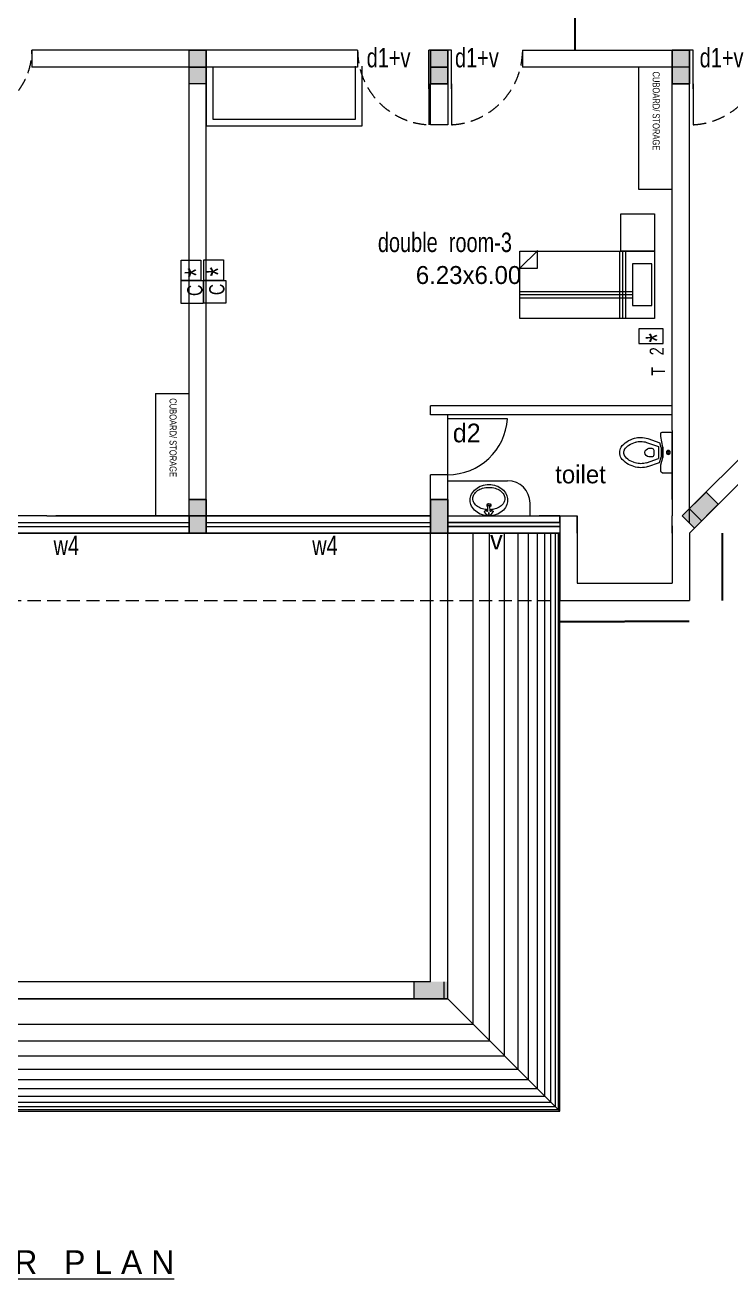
# Model space of a CAD drawing. Header units: metres. Extents: x 191982 to 427160, y -8904 to 80370.
# Drawn here: x 400186 to 409624, y -6639 to 10131 of the extents above; entities that cross this region are included whole.
import ezdxf

# ---------------------------------------------------------------- set-up
doc = ezdxf.new("R2010")
doc.units = ezdxf.units.M
doc.header["$LTSCALE"] = 700
doc.header["$MEASUREMENT"] = 0
doc.header["$PDMODE"] = 32
doc.linetypes.add('DASHED2', pattern=[0.375, 0.25, -0.125])
doc.layers.get('0').update_dxf_attribs({"lineweight": 9})
doc.layers.get('Defpoints').update_dxf_attribs({"lineweight": 9})
for name, color, linetype, lineweight in [('COLUMN', 7, 'Continuous', 9), ('elevations', 22, 'Continuous', 9), ('FIRST FLOOR', 7, 'Continuous', 9), ('FURNITURE', 7, 'Continuous', 9), ('MAIN GATE', 7, 'Continuous', 9), ('NEW PLANS', 7, 'Continuous', 9), ('PLAN', 7, 'Continuous', 9)]:
    doc.layers.add(name, color=color, linetype=linetype, lineweight=lineweight)
doc.styles.add('RVR', font='MOD20.TTF')
doc.styles.get("Standard").update_dxf_attribs({"font": 'swisscl.ttf'})
doc.dimstyles.get("Standard").update_dxf_attribs({"dimtxt": 0.23, "dimasz": 0.23, "dimexe": 0.05, "dimexo": 0.05, "dimgap": 0.06, "dimtad": 0, "dimzin": 0, "dimdsep": 46, "dimtxsty": 'Standard', "dimcen": 0, "dimse1": 1, "dimse2": 1, "dimadec": 0, "dimazin": 0, "dimtfac": 1, "dimtofl": 0, "dimtmove": 2, "dimatfit": 0, "dimfxl": 0.18, "dimtolj": 1, "dimtzin": 0, "dimarcsym": 0})

# ---------------------------------------------------------------- blocks, each defined once
blk = doc.blocks.new('*D43')
at = {"layer": 'Defpoints', "color": 0, "transparency": 16777216}
for p in [(404310.8664605692, 12796.69229437864), (407539.7692450957, 12796.69229437864), (404310.8664605692, 9796.692294378638)]:
    blk.add_point(p, dxfattribs=at)
at = {"layer": 'NEW PLANS', "color": 0, "lineweight": -2, "transparency": 16777216}
for p, q in [((407539.7692450957, 12796.46229437864), (407539.7692450957, 11297.20558730131)), ((407539.7692450957, 9796.922294378635), (407539.7692450957, 11296.17900145596))]:
    blk.add_line(p, q, dxfattribs=at)
at = {"layer": 'NEW PLANS', "color": 0, "transparency": 16777216}
for points in [[(407539.7309117623, 12796.46229437864), (407539.807578429, 12796.46229437864), (407539.7692450957, 12796.69229437864)], [(407539.7309117623, 9796.922294378635), (407539.807578429, 9796.922294378635), (407539.7692450957, 9796.692294378636)]]:
    blk.add_solid(points, dxfattribs=at)
at = {"layer": 'NEW PLANS', "color": 0, "transparency": 16777216, "insert": (407539.7692450957, 11296.6922943787), "char_height": 0.23, "attachment_point": 5, "rotation": 90}
blk.add_mtext('\\A1;3000.00', dxfattribs=at)
blk = doc.blocks.new('*D47')
at = {"layer": 'Defpoints', "color": 0, "transparency": 16777216}
for p in [(407337.7718056515, 2263.511440348446), (409067.7718056515, 2263.511440348446), (407337.7718056515, 2153.970745029024)]:
    blk.add_point(p, dxfattribs=at)
at = {"layer": 'elevations', "color": 0, "lineweight": -2, "transparency": 16777216}
for p, q in [((407338.0018056515, 2153.970745029024), (408202.2613010644, 2153.970745029024)), ((409067.5418056516, 2153.970745029024), (408203.2823102387, 2153.970745029024))]:
    blk.add_line(p, q, dxfattribs=at)
at = {"layer": 'elevations', "color": 0, "transparency": 16777216}
for points in [[(407338.0018056515, 2154.009078362358), (407338.0018056515, 2153.932411695691), (407337.7718056515, 2153.970745029024)], [(409067.5418056516, 2154.009078362358), (409067.5418056516, 2153.932411695691), (409067.7718056515, 2153.970745029024)]]:
    blk.add_solid(points, dxfattribs=at)
at = {"layer": 'elevations', "color": 0, "transparency": 16777216, "insert": (408202.7718056515, 2153.970745029024), "char_height": 0.23, "attachment_point": 5}
blk.add_mtext('\\A1;1730.00', dxfattribs=at)
blk = doc.blocks.new('*D82')
at = {"layer": 'Defpoints', "color": 0, "transparency": 16777216}
for p in [(409067.7718056515, 3336.692294378636), (409509.1102503614, 3336.692294378636), (409067.7718056515, 2436.692294378634)]:
    blk.add_point(p, dxfattribs=at)
at = {"layer": 'elevations', "color": 0, "lineweight": -2, "transparency": 16777216}
blk.add_line((409509.1102503614, 2436.922294378634), (409509.1102503614, 3336.462294378636), dxfattribs=at)
at = {"layer": 'elevations', "color": 0, "transparency": 16777216}
for points in [[(409509.071917028, 3336.462294378636), (409509.1485836947, 3336.462294378636), (409509.1102503614, 3336.692294378636)], [(409509.071917028, 2436.922294378634), (409509.1485836947, 2436.922294378634), (409509.1102503614, 2436.692294378634)]]:
    blk.add_solid(points, dxfattribs=at)
at = {"layer": 'elevations', "color": 0, "transparency": 16777216, "insert": (409521.0326228814, 2886.692294378165), "char_height": 0.23, "attachment_point": 5, "rotation": 90}
blk.add_mtext('\\A1;900.00', dxfattribs=at)
blk = doc.blocks.new('EWC')
at = {"layer": 'COLUMN'}
blk.add_line((-0.2727381218469418, 0), (0.2727381218469418, 0), dxfattribs=at)
at = {"layer": 'PLAN'}
for p, q in [((-0.2727381218469418, -0.131620946752161), (-0.2727381218469418, 0)), ((0.2727381218469418, -0.131620946752161), (0.2727381218469418, 0)), ((-0.2511781218472606, -0.153180946752169), (-0.1642871999997624, -0.153180946752169)), ((-0.1894849525806421, -0.3248740995015229), (-0.1340926348971152, -0.1669766666102124)), ((-0.1642871999997624, -0.153180946752169), (-0.0684529999998631, -0.1257997467521523)), ((-0.1340926348971152, -0.1669766666102124), (-0.0654334153937271, -0.1473597467521603)), ((-0.0684529999998631, -0.1257997467521523), (0.0684529999998631, -0.1257997467521523)), ((0.0684529999998631, -0.1257997467521523), (-0.0684529999998631, -0.1257997467521523)), ((0.0654334153937271, -0.1473597467521603), (-0.0654334153937271, -0.1473597467521603)), ((0.0654334153937271, -0.1473597467521603), (0.1292955264998454, -0.1656060642111328)), ((0.0684529999998631, -0.1257997467521523), (0.2142871999999443, -0.153180946752169)), ((0.1851686679829072, -0.3248740995015229), (0.1292955264998454, -0.1656060642111328)), ((0.2142871999999443, -0.153180946752169), (0.2511781218472606, -0.153180946752169)), ((-0.1386238780787607, -0.342716775883277), (-0.0830709292272332, -0.1843614591186817)), ((0.0787546446290435, -0.1843614591186817), (-0.0830709292272332, -0.1843614591186817)), ((-0.0603358650027985, -0.2715917499750571), (-0.0603358650027985, -0.3110693800543061)), ((0.0296859269046763, -0.2452580964750588), (-0.034002211502866, -0.2452580964750588)), ((0.0560195804046089, -0.3110693800542759), (0.0560195804046089, -0.2715917499750571)), ((0.1343075934805711, -0.342716775883277), (0.0787546446290435, -0.1843614591186817))]:
    blk.add_line(p, q, dxfattribs=at)
for radius in [0.0260467064247839, 0.0117588298460348]:
    blk.add_circle((0, -0.0508192312728895), radius, dxfattribs=at)
for centre, radius, start, end in [((-0.2511781218472606, -0.131620946752161), 0.0215599999999996, 180.0000000000038, 270), ((-0.0140960769867888, -0.0485866320085826), 0.0035988872953576, 90.20714099756005, 251.7928590030125), ((-0.0127162547587432, -0.05729848669463599), 0.0035988872953576, 126.2071409974401, 287.7928590035324), ((0, -0.0508192312728895), 0.0152667064247841, 184.4559216241536, 193.5440783765665), ((0, -0.0508192312728895), 0.0152667064247841, 220.4559216243845, 229.5440783767015), ((-0.0064792554212545, -0.063535486031336), 0.0035988872953576, 162.207140997094, 323.7928590041424), ((0, -0.0508192312728895), 0.0152667064247841, 256.4559216245152, 265.5440783766958), ((0.0022325992645165, -0.064915308259911), 0.0035988872953576, 198.2071409964127, 359.7928590048845), ((0, -0.0508192312728895), 0.0152667064247841, 292.4559216245784, 301.5440783766059), ((0.0100916769147261, -0.0609109081874912), 0.0035988872953576, 234.2071409957921, 35.79285900534535), ((0, -0.0508192312728895), 0.0152667064247841, 328.4559216245165, 337.5440783763959), ((0.0140960769872436, -0.0530518305371661), 0.0035988872953576, 270.2071409952411, 71.7928590055907), ((0.2511781218472606, -0.131620946752161), 0.0215599999999996, 270, 359.999999999996), ((0.0831545292703595, -0.4178760756366824), 0.2880653652026055, 161.1646160015471, 180), ((-0.034002211502866, -0.2715917499750891), 0.0263336534999996, 90, 179.9999999999998), ((0.0054927728792791, -0.2983642294924174), 0.0670434964496463, 190.9239613165788, 265.0214117545937), ((-0.0108736612969551, -0.2978059159774986), 0.0681954929938719, 279.078427891846, 348.7849625932176), ((0.0296859269046763, -0.2715917499750891), 0.0263336534999995, 359.9999999999999, 90), ((-0.0874708138685492, -0.4178760756366824), 0.2880653652026148, 359.9999999999991, 18.83538399845262), ((0.0831545292708143, -0.4178760756366824), 0.2880653652026545, 179.9999999999982, 198.8353839984505), ((0.0831545292703595, -0.4178760756366824), 0.2341653652026064, 161.1646160015471, 180), ((0.0831545292708143, -0.4178760756366824), 0.2341653652026555, 179.9999999999982, 198.8353839984505), ((0.159765846519349, -0.4175407429028688), 0.3076079167864266, 194.9626212821098, 211.7838155107311), ((-0.0002384408603575, -0.364622860424566), 0.000539, 260.7056085415355, 283.4198136360992), ((-0.1808866366200163, -0.4026378740657998), 0.3297610055797322, 327.6461667274565, 344.7552605158512), ((-0.0874708138685492, -0.4178760756366824), 0.2341653652026157, 359.9999999999991, 18.83538399845262), ((-0.019260265331468, -0.4323841487993329), 0.1664329857236165, 341.1646160015461, 3.775436578936268), ((-0.019260265331468, -0.4323841487993329), 0.2203329857236156, 341.1646160015461, 3.775436578936268), ((0.159765846519349, -0.4175407429028688), 0.3615079167864257, 194.9626212821098, 211.7838155107311), ((0.1068883312896105, -0.4322049176512374), 0.3092190183036565, 214.6359426919044, 233.9389217306314), ((0.1068883312896105, -0.4322049176512374), 0.2553190183036574, 214.6359426919044, 233.9389217306314), ((-0.0021581422993222, -0.5370883620175313), 0.1085045919666619, 243.298810699231, 270), ((-0.0021581422993222, -0.5370883620175935), 0.1085045919666139, 270, 296.7011893007691), ((-0.1112046158873454, -0.4322049176512676), 0.255319018303592, 306.0610782693676, 325.3640573080957), ((-0.1112046158873454, -0.4322049176512676), 0.309219018303591, 306.0610782693676, 325.3640573080957), ((-0.1808866366200163, -0.4026378740657998), 0.3836610055797314, 327.6461667274565, 344.7552605158512), ((-0.0021581422993222, -0.5370883620175313), 0.162404591966661, 243.298810699231, 270), ((-0.0021581422993222, -0.5370883620175935), 0.162404591966613, 270, 296.7011893007691)]:
    blk.add_arc(centre, radius, start, end, dxfattribs=at)
blk = doc.blocks.new('BASIN')
at = {"layer": 'PLAN'}
for p, q in [((-0.0663813992809992, 0.015917578428116), (-0.1278958540287363, 0.0122901920931327)), ((-0.0732032318445022, 0.0396576616308266), (-0.0620085914908941, 0.0562311352363167)), ((-0.0629198157446354, 0.0266779357145879), (-0.07185852353222799, 0.0327156331414358)), ((-0.0163135348296919, 0.0313999058148511), (-0.0550665630004232, 0.0575758435488751)), ((-0.0103072852483024, -0.0193198666747776), (-0.0103072852483024, 0.0192911460542291)), ((-0.0663813992809992, -0.0159475047872775), (-0.1278958540287363, -0.0123201184523509)), ((-0.0732152269829953, -0.0396686236539949), (-0.0620246388719465, -0.0562360979836285)), ((-0.0629198157446354, -0.0267078620737493), (-0.0718618924810812, -0.0327207816173427)), ((-0.0163441214493787, -0.0314504920680179), (-0.0550852416227485, -0.0575825823657965))]:
    blk.add_line(p, q, dxfattribs=at)
blk.add_lwpolyline([(-0.2101936326411646, -0.25, 0.1149412244687059), (-0.1316499338277595, -0.2317024442837692, 0.1038525880920112), (-0.0615642896383975, -0.1767766952966667, 0.0912494296578931), (-0.0164985706987864, -0.0975392257938097, 0.0839775933638501), (0, 0, 0.0839775933638383), (-0.0164985706987864, 0.0975392257938097, 0.0912494296578955), (-0.0615642896383975, 0.1767766952966099, 0.1038525880920111), (-0.1316499338277595, 0.2317024442837692, 0.1149412244687059), (-0.2101936326411646, 0.25, 0.1149412244687291), (-0.2887373314546266, 0.2317024442837692, 0.1038525880919931), (-0.3588229756439887, 0.1767766952966099, 0.0912494296579102), (-0.4038886945835999, 0.0975392257938097, 0.0839775933638679), (-0.4203872652823863, 0, 0.0839775933638679), (-0.4038886945835999, -0.0975392257938097, 0.0912494296579102), (-0.3588229756439887, -0.1767766952966667, 0.103852588092018), (-0.2887373314546266, -0.2317024442837692, 0.1149412244687392)], format="xyb", close=True, dxfattribs=at)
for points in [[(-0.0819962723938943, 0.0149968000910121, 0.0583209938451531), (-0.0936955449938637, 0.0849627397504378, 0.0823101652039923), (-0.1255614771369551, 0.1515341103380479, 0.1068421714138112), (-0.177245916532172, 0.1994162690304506, 0.1343882753528208), (-0.231627494314921, 0.2143015940022224, 0.1343882753528657), (-0.28600907209767, 0.1994162690304506, 0.106842171413814), (-0.3376935114928869, 0.1515341103380479, 0.0823101652040123), (-0.3695594436359784, 0.084962739750381, 0.0706650253413813), (-0.3816274943148983, 0)], [(-0.3816274943148983, 0, 0.0706650253414019), (-0.3695594436359784, -0.0849627397504378, 0.0823101652040341), (-0.3376935114928869, -0.1515341103380479, 0.1068421714137939), (-0.28600907209767, -0.1994162690304506, 0.1343882753528124), (-0.231627494314921, -0.2143015940022224, 0.1343882753528742), (-0.177245916532172, -0.1994162690304506, 0.1068421714138314), (-0.1255614771369551, -0.1515341103380479, 0.0823101652040122), (-0.0936955449938637, -0.0849627397504378, 0.0582964314966242), (-0.0819977422887632, -0.015026639773339)]]:
    blk.add_lwpolyline(points, format="xyb", dxfattribs=at)
for radius in [0.0056882637540785, 0.0036882637540785]:
    blk.add_circle((-0.03485446854881501, 0), radius, dxfattribs=at)
for centre, radius, start, end in [((-0.1419640231738413, -0.0004383114202255), 0.0257059003902201, 30.89640810497903, 331.208249019374), ((-0.1419640231738413, -0.0004383114202255), 0.0187805818112408, 42.66127128305972, 320.6474583021084), ((-0.1279479717465506, -1.49631795807e-05), 0.0123052656429399, 89.75732875002224, 270.2426712499776), ((-0.0690598634431581, 0.036859001542382), 0.005, 145.962732993664, 235.9627329845772), ((-0.0662718604630186, 0.021819310619378), 0.005902748648736999, 268.9223215415863, 55.39757288886521), ((-0.0578652230894932, 0.0534324751479289), 0.005, 55.96273298462342, 145.9627329936741), ((-0.0247053923301905, 0.0196933279415816), 0.014403723053848, 358.3999747865838, 54.51472372778263), ((-0.0690718585815944, -0.0368699635656071), 0.005, 123.9180650673293, 214.0372670063358), ((-0.0662718604630186, -0.0218492369785963), 0.005902748648736999, 304.6024271111348, 91.07767845841371), ((-0.0578812704706024, -0.0534374378952407), 0.005, 214.0372670063342, 304.0008891961498), ((-0.0247053923301905, -0.0197220485621301), 0.014403723053848, 305.4852762722173, 1.60002521341621)]:
    blk.add_arc(centre, radius, start, end, dxfattribs=at)
blk = doc.blocks.new('A$C68D14229')
for p, q in [((0.527993527093713, 0.1549132833933982), (0.527993527093713, 72.1549132833934)), ((0.527993527093713, 72.1549132833934), (36.52799352709371, 72.1549132833934)), ((36.52799352709371, 72.1549132833934), (36.52799352709371, 0.1549132833933982)), ((22.29179111307349, 60.40277185320156), (22.29179111307349, 0.1549132833933982)), ((23.95781514749433, 60.40277185320156), (23.95781514749433, 0.1549132833933982)), ((25.62383918191518, 60.40277185320156), (25.62383918191518, 0.1549132833933982)), ((0.527993527093713, 56.71411413815698), (36.00000643953354, 56.68851610235289)), ((0.527993527093713, 55.02249206793385), (36.00000643953354, 55.02249206793385)), ((0.527993527093713, 53.35646803351301), (36.00000643953354, 53.35646803351301)), ((0.1138511095541617, 9.731344634810739), (9.62920251659125, 0.1549132833933982)), ((9.62920251659125, 9.576430016561062), (0.1138511095541617, 9.576430016561062)), ((9.62920251659125, -1.3348471839e-06), (9.62920251659125, 9.576430016561062)), ((36.52799352709371, 0.1549132833933982), (0.527993527093713, 0.1549132833933982))]:
    blk.add_line(p, q)
blk.add_lwpolyline([(29.63212384629333, 70.70278740933281), (7.377027060405452, 70.70278740933281), (7.377027060405452, 60.40277185320156), (29.63212384629333, 60.40277185320156)], close=True)

msp = doc.modelspace()

# ---------------------------------------------------------------- hatches: boundary and pattern name
at = {"layer": 'elevations'}
for points in [[(409290.700737901, 3884.890345913454), (408972.5026863292, 3566.692294379563), (409135.1372459605, 3404.057734706534), (409453.3352974728, 3722.255786240896)], [(409290.7007378414, 3884.890345912754), (409453.3352974728, 3722.255786240195), (409135.1372459605, 3404.057734705835), (408972.5026863292, 3566.692294378865)], [(409290.7007378414, 3884.890345912525), (409453.3352974728, 3722.255786239964), (409135.1372459605, 3404.057734705835), (408972.5026863292, 3566.692294378636)], [(409290.7007378414, 3884.890345912525), (409453.3352974728, 3722.255786239964), (409135.1372459605, 3404.057734705835), (408972.5026863292, 3566.692294378636)]]:
    msp.add_hatch(color=256, dxfattribs=at).paths.add_polyline_path(points)
at = {"layer": 'NEW PLANS'}
for points in [[(402377.7718056515, 9576.692294378638), (402377.7718056515, 9796.692294378638), (402607.7718057111, 9796.692294378638), (402607.7718057111, 9576.692294378638)], [(405607.7718057111, 9576.692294378638), (405607.7718057111, 9796.692294378638), (405837.7718056515, 9796.692294378638), (405837.7718056515, 9576.692294378638)], [(405837.7718056515, 9576.692294378638), (405837.7718056515, 9796.692294378638), (405607.7718057111, 9796.692294378638), (405607.7718057111, 9576.692294378638)], [(405837.7718056515, 9576.692294378638), (405837.7718056515, 9796.692294378638), (405607.7718057111, 9796.692294378638), (405607.7718057111, 9576.692294378638)], [(405837.7718056515, 9566.692294378638), (405607.7718057111, 9566.692294378638), (405607.7718057111, 9796.692294378638), (405837.7718056515, 9796.692294378638)], [(405607.7718057111, 9566.692294378638), (405837.7718056515, 9566.692294378638), (405837.7718056515, 9796.692294378638), (405607.7718057111, 9796.692294378638)], [(408837.7718056515, 9576.692294378638), (408837.7718056515, 9796.692294378638), (409067.7718056515, 9796.692294378638), (409067.7718056515, 9576.692294378638)], [(409067.7718056515, 9576.692294378638), (409067.7718056515, 9796.692294378638), (408837.7718056515, 9796.692294378638), (408837.7718056515, 9576.692294378638)], [(409067.7718056515, 9566.692294378638), (408837.7718056515, 9566.692294378638), (408837.7718056515, 9796.692294378638), (409067.7718056515, 9796.692294378638)], [(408837.7718056515, 9566.692294378638), (409067.7718056515, 9566.692294378638), (409067.7718056515, 9796.692294378638), (408837.7718056515, 9796.692294378638)], [(409067.7718056515, 9576.692294378638), (409067.7718056515, 9796.692294378638), (408837.7718056515, 9796.692294378638), (408837.7718056515, 9576.692294378638)], [(409067.7718056515, 9566.692294378638), (408837.7718056515, 9566.692294378638), (408837.7718056515, 9796.692294378638), (409067.7718056515, 9796.692294378638)], [(408837.7718056515, 9566.692294378638), (409067.7718056515, 9566.692294378638), (409067.7718056515, 9796.692294378638), (408837.7718056515, 9796.692294378638)], [(402377.7718056515, 9576.692294378638), (402607.7718057111, 9576.692294378638), (402607.7718057111, 9346.692294378638), (402377.7718056515, 9346.692294378638)], [(405607.7718057111, 9576.692294378638), (405837.7718056515, 9576.692294378638), (405837.7718056515, 9346.692294378638), (405607.7718057111, 9346.692294378638)], [(405837.7718056515, 9576.692294378638), (405607.7718057111, 9576.692294378638), (405607.7718057111, 9346.692294378638), (405837.7718056515, 9346.692294378638)], [(405837.7718056515, 9576.692294378638), (405607.7718057111, 9576.692294378638), (405607.7718057111, 9346.692294378638), (405837.7718056515, 9346.692294378638)], [(405837.7718056515, 9566.692294378638), (405837.7718056515, 9346.692294378638), (405607.7718057111, 9346.692294378638), (405607.7718057111, 9566.692294378638)], [(405607.7718057111, 9566.692294378638), (405607.7718057111, 9346.692294378638), (405837.7718056515, 9346.692294378638), (405837.7718056515, 9566.692294378638)], [(408837.7718056515, 9576.692294378638), (409067.7718056515, 9576.692294378638), (409067.7718056515, 9346.692294378638), (408837.7718056515, 9346.692294378638)], [(409067.7718056515, 9576.692294378638), (408837.7718056515, 9576.692294378638), (408837.7718056515, 9346.692294378638), (409067.7718056515, 9346.692294378638)], [(409067.7718056515, 9576.692294378638), (408837.7718056515, 9576.692294378638), (408837.7718056515, 9346.692294378638), (409067.7718056515, 9346.692294378638)], [(409067.7718056515, 9566.692294378638), (409067.7718056515, 9346.692294378638), (408837.7718056515, 9346.692294378638), (408837.7718056515, 9566.692294378638)], [(408837.7718056515, 9566.692294378638), (408837.7718056515, 9346.692294378638), (409067.7718056515, 9346.692294378638), (409067.7718056515, 9566.692294378638)], [(409067.7718056515, 9566.692294378638), (409067.7718056515, 9346.692294378638), (408837.7718056515, 9346.692294378638), (408837.7718056515, 9566.692294378638)], [(408837.7718056515, 9566.692294378638), (408837.7718056515, 9346.692294378638), (409067.7718056515, 9346.692294378638), (409067.7718056515, 9566.692294378638)], [(402377.7718056515, 3566.692294378636), (402377.7718056515, 3786.692294378636), (402607.7718057111, 3786.692294378636), (402607.7718057111, 3566.692294378636)], [(405607.7718057111, 3566.692294378636), (405607.7718057111, 3786.692294378636), (405837.7718056515, 3786.692294378636), (405837.7718056515, 3566.692294378636)], [(405837.7718056515, 3566.692294378636), (405837.7718056515, 3786.692294378636), (405607.7718057111, 3786.692294378636), (405607.7718057111, 3566.692294378636)], [(405607.7718056515, 3566.692294378636), (405607.7718056515, 3786.692294378636), (405837.7718056515, 3786.692294378636), (405837.7718056515, 3566.692294378636)], [(405837.7718056515, 3566.692294378636), (405607.7718056515, 3566.692294378636), (405607.7718056515, 3786.692294378865), (405837.7718056515, 3786.692294378865)], [(405837.7718056515, 3566.692294378636), (405607.7718056515, 3566.692294378636), (405607.7718056515, 3786.692294378865), (405837.7718056515, 3786.692294378865)], [(405607.7718056515, 3566.692294378636), (405837.7718056515, 3566.692294378636), (405837.7718056515, 3786.692294378865), (405607.7718056515, 3786.692294378865)], [(405607.7718056515, 3566.692294378636), (405837.7718056515, 3566.692294378636), (405837.7718056515, 3786.692294378865), (405607.7718056515, 3786.692294378865)], [(402377.7718056515, 3566.692294378636), (402607.7718057111, 3566.692294378636), (402607.7718057111, 3336.692294378636), (402377.7718056515, 3336.692294378636)], [(405607.7718057111, 3566.692294378636), (405837.7718056515, 3566.692294378636), (405837.7718056515, 3336.692294378636), (405607.7718057111, 3336.692294378636)], [(405837.7718056515, 3566.692294378636), (405607.7718057111, 3566.692294378636), (405607.7718057111, 3336.692294378636), (405837.7718056515, 3336.692294378636)], [(405607.7718056515, 3566.692294378636), (405837.7718056515, 3566.692294378636), (405837.7718056515, 3336.692294378636), (405607.7718056515, 3336.692294378636)], [(405837.7718056515, 3336.692294378636), (405607.7718056515, 3336.692294378636), (405607.7718056515, 3566.692294378636), (405837.7718056515, 3566.692294378636)], [(405837.7718056515, 3336.692294378636), (405607.7718056515, 3336.692294378636), (405607.7718056515, 3566.692294378636), (405837.7718056515, 3566.692294378636)], [(405607.7718056515, 3336.692294378636), (405837.7718056515, 3336.692294378636), (405837.7718056515, 3566.692294378636), (405607.7718056515, 3566.692294378636)], [(405607.7718056515, 3336.692294378636), (405837.7718056515, 3336.692294378636), (405837.7718056515, 3566.692294378636), (405607.7718056515, 3566.692294378636)]]:
    msp.add_hatch(color=256, dxfattribs=at).paths.add_polyline_path(points)
at = {"layer": 'PLAN'}
msp.add_hatch(color=256, dxfattribs=at).paths.add_polyline_path([(405387.7718056515, -2663.307705621366), (405607.7718057111, -2663.307705621366), (405837.7718056515, -2663.307705621366), (405837.7718056515, -2893.307705621599), (405387.7718056515, -2893.307705621599)])

# ---------------------------------------------------------------- linework, layer by layer
for points in [[(402272.3192423657, 6714.909129409914), (402272.3192423657, 6987.716270626624), (402534.0619067028, 6987.716270626624), (402534.0619067028, 6714.909129409914)], [(402577.7146542147, 6716.780938493413), (402577.7146542147, 6989.588079710122), (402839.4573186116, 6989.588079710122), (402839.4573186116, 6716.780938493413)], [(402272.3192423657, 6408.001095541387), (402272.3192423657, 6714.909129409914), (402566.7797398047, 6714.909129409914), (402566.7797398047, 6408.001095541387)], [(402577.7146542147, 6409.872904624895), (402577.7146542147, 6716.780938493413), (402872.1751516536, 6716.780938493413), (402872.1751516536, 6409.872904624895)], [(408392.0490037873, 6069.207631214385), (408392.0490037873, 5871.411750596113), (408716.5153048709, 5871.411750596113), (408716.5153048709, 6069.207631214385)]]:
    msp.add_lwpolyline(points, close=True)
at = {"layer": 'elevations'}
for p, q in [((409453.3352974728, 3722.255786239735), (409290.700737901, 3884.890345912525)), ((409290.700737901, 3884.890345912296), (409453.3352974728, 3722.255786239964)), ((407567.7718056515, 3566.692294378636), (407567.7718056515, 2666.692294378396)), ((409135.1372459605, 3404.057734705835), (408972.5026863292, 3566.692294378865)), ((409230.4063653424, 3499.326854051656), (409067.7718056515, 3661.961413724446)), ((408837.7718056515, 3431.961413723284), (408837.7718056515, 2666.692294378396)), ((407337.7718056515, 3336.692294378636), (407337.7718056515, 2436.692294378634)), ((407337.7718056515, 3336.692294378636), (407337.7718056515, 2436.692294378634)), ((407567.7718056515, 3336.692294378636), (407567.7718056515, 2666.692294378396)), ((408837.7718056515, 3336.692294378636), (408837.7718056515, 2666.692294378396)), ((408837.7718056515, 3336.692294378636), (408837.7718056515, 2666.692294378396)), ((409067.7718056515, 3336.692294378636), (409067.7718056515, 2436.692294378634)), ((409067.7718056515, 3336.692294378636), (409067.7718056515, 2436.692294378634)), ((409067.7718056515, 3336.692294378636), (409067.7718056515, 2436.692294378634)), ((407567.7718056515, 2666.692294378396), (408837.7718056515, 2666.692294378396)), ((407567.7718056515, 2666.692294378396), (408837.7718056515, 2666.692294378396)), ((407337.7718056515, 2436.692294378634), (409067.7718056515, 2436.692294378634)), ((407337.7718056515, 2436.692294378634), (409067.7718056515, 2436.692294378634))]:
    msp.add_line(p, q, dxfattribs=at)
for points in [[(408972.5026863292, 3566.692294379563), (409135.1372459605, 3404.057734706534), (409453.3352974728, 3722.255786240896), (409290.700737901, 3884.890345913454)], [(408972.5026863292, 3566.692294378865), (409135.1372459605, 3404.057734705835), (409453.3352974728, 3722.255786240195), (409290.7007378414, 3884.890345912754)], [(408972.5026863292, 3566.692294378636), (409135.1372459605, 3404.057734705835), (409453.3352974728, 3722.255786239964), (409290.7007378414, 3884.890345912525)], [(408972.5026863292, 3566.692294378636), (409135.1372459605, 3404.057734705835), (409453.3352974728, 3722.255786239964), (409290.7007378414, 3884.890345912525)]]:
    msp.add_lwpolyline(points, close=True, dxfattribs=at)
at = {"layer": 'FURNITURE'}
for p, q in [((402607.7718057111, 9566.692294378638), (402607.7718057111, 8783.595136012285)), ((402695.5292360857, 9566.692294378638), (402695.5292360857, 8871.352566410886)), ((404604.2418886499, 8871.352566410886), (404604.2418886499, 9581.329195621289)), ((404691.9993190244, 8783.595136012285), (404691.9993190244, 9581.329195621289)), ((408387.7718056515, 9571.692294378638), (408387.7718056515, 7936.666941642396)), ((408387.7718056515, 9571.692294378638), (408837.7718056515, 9571.692294378638)), ((402607.7718057111, 8783.595136012285), (404691.9993190244, 8783.595136012285)), ((402695.5292360857, 8871.352566410886), (404604.2418886499, 8871.352566410886)), ((408387.7718056515, 7936.666941642396), (408837.7718056515, 7936.666941642396)), ((401927.7718056515, 5201.717647114634), (401927.7718056515, 3566.692294378636)), ((401927.7718056515, 5201.717647114634), (402377.7718056515, 5201.717647114634)), ((401927.7718056515, 3566.692294378636), (402377.7718056515, 3566.692294378636))]:
    msp.add_line(p, q, dxfattribs=at)
msp.add_lwpolyline([(408151.752177842, 7607.805320265337), (408601.752177842, 7607.805320265337), (408601.752177842, 7107.805320265337), (408151.752177842, 7107.805320265337)], close=True, dxfattribs=at)
at = {"layer": 'MAIN GATE'}
for p, q in [((404632.7718056515, 9796.692294378638), (404632.7718056515, 9566.692294378638)), ((406837.7718056515, 9796.692294378638), (406837.7718056515, 9566.692294378638)), ((405607.7718057111, 4916.692294378396), (405607.7718057111, 5036.692294378636)), ((405837.7718056515, 4916.692294378396), (405607.7718057111, 4916.692294378396)), ((405837.7718056515, 4116.692294378396), (405837.7718056515, 4916.692294378396)), ((405607.7718057111, 3786.692294378865), (405607.7718057111, 4116.692294378396)), ((405837.7718056515, 4116.692294378396), (405607.7718057111, 4116.692294378396)), ((405837.7718056515, 3786.692294378865), (405837.7718056515, 4116.692294378396)), ((405837.7718056515, 4036.692294378636), (406637.7718056515, 4036.692294378636)), ((406937.7718056515, 3566.692294378636), (406937.7718056515, 3736.692294378636)), ((400477.7718057111, 3566.692294378636), (400652.2064184026, 3566.692294378636)), ((402377.7718056515, 3476.692294378636), (402377.7718056515, 3566.692294378636)), ((402377.7718056515, 3566.692294378636), (402377.7718056515, 3336.692294378636)), ((402607.7718057111, 3426.692294378396), (402607.7718057111, 3566.692294378636)), ((402607.7718057111, 3566.692294378636), (402607.7718057111, 3336.692294378636)), ((405837.7718056515, 3426.692294378396), (405837.7718056515, 3566.692294378636)), ((405837.7718056515, 3566.692294378636), (405837.7718056515, 3336.692294378636)), ((407337.7718056515, 3476.692294378396), (407337.7718056515, 3566.692294378636)), ((407337.7718056515, 3566.692294378636), (407337.7718056515, 3336.692294378636)), ((399377.7718056515, 3476.692294378636), (402377.7718056515, 3476.692294378636)), ((399377.7718056515, 3426.692294378396), (402377.7718056515, 3426.692294378396)), ((402607.7718057111, 3476.692294378396), (405607.7718056515, 3476.692294378396)), ((402607.7718057111, 3426.692294378396), (405607.7718056515, 3426.692294378396)), ((405837.7718056515, 3476.692294378396), (407337.7718056515, 3476.692294378396)), ((407337.7718056515, 3476.692294378636), (405837.7718056515, 3476.692294378636)), ((405837.7718056515, 3426.692294378396), (407337.7718056515, 3426.692294378396)), ((407337.7718056515, 3426.692294378396), (405837.7718056515, 3426.692294378396)), ((399377.7718056515, 3336.692294378636), (400597.7718057111, 3336.692294378636)), ((405607.7718056515, 3336.692294378636), (404387.7718056515, 3336.692294378636)), ((405837.7718056515, 3336.692294378636), (407057.7718056515, 3336.692294378636))]:
    msp.add_line(p, q, dxfattribs=at)
msp.add_lwpolyline([(405837.7718056515, 8797.943076606705), (405607.7718057111, 8797.943076606705), (405607.7718057111, 9346.692294378638), (405837.7718056515, 9346.692294378638)], close=True, dxfattribs=at)
at = {"layer": 'MAIN GATE', "linetype": 'DASHED2'}
for centre, radius, start, end in [((399377.7718056515, 9796.692294378638), 899.9999999999933, 273.1847385370922, 0), ((405632.7718056515, 9796.692294378638), 1000, 180, 267.1340160180689), ((405837.7718056515, 9796.692294378638), 1000, 272.8659839819311, 0), ((409067.7718056515, 9796.692294378638), 1000, 272.8659839819311, 0)]:
    msp.add_arc(centre, radius, start, end, dxfattribs=at)
at = {"layer": 'MAIN GATE'}
for centre, radius, start, end in [((405837.7718056515, 4916.692294378396), 799.9999999999827, 270, 356.4166783015607), ((406637.7718056515, 3736.692294378636), 300, 0, 90)]:
    msp.add_arc(centre, radius, start, end, dxfattribs=at)
at = {"layer": 'NEW PLANS'}
for p, q in [((404632.7718056515, 9796.692294378638), (400277.7718056515, 9796.692294378638)), ((400277.7718056515, 9796.692294378638), (400277.7718056515, 9566.692294378638)), ((402607.7718057111, 9796.692294378638), (402377.7718056515, 9796.692294378638)), ((402377.7718056515, 9346.692294378638), (402377.7718056515, 9796.692294378638)), ((402377.7718056515, 9796.692294378638), (402607.7718057111, 9796.692294378638)), ((402607.7718057111, 9796.692294378638), (402377.7718056515, 9796.692294378638)), ((402607.7718057111, 3336.692294378636), (402607.7718057111, 9796.692294378638)), ((405607.7718057111, 9796.692294378638), (405582.7718056515, 9796.692294378638)), ((405582.7718056515, 9280.353277535745), (405582.7718056515, 9796.692294378638)), ((405607.7718057111, 9346.692294378638), (405607.7718057111, 9796.692294378638)), ((405837.7718056515, 9796.692294378638), (405607.7718057111, 9796.692294378638)), ((405607.7718057111, 9796.692294378638), (405837.7718056515, 9796.692294378638)), ((405607.7718057111, 9346.692294378638), (405607.7718057111, 9796.692294378638)), ((405837.7718056515, 9796.692294378638), (405607.7718057111, 9796.692294378638)), ((405837.7718056515, 9796.692294378638), (405607.7718057111, 9796.692294378638)), ((405607.7718057111, 9796.692294378638), (405837.7718056515, 9796.692294378638)), ((405607.7718057111, 9796.692294378638), (405837.7718056515, 9796.692294378638)), ((405887.7718056515, 9796.692294378638), (405837.7718056515, 9796.692294378638)), ((405837.7718056515, 9566.692294378638), (405837.7718056515, 9796.692294378638)), ((405887.7718056515, 9796.692294378638), (405837.7718056515, 9796.692294378638)), ((405887.7718056515, 9280.353277535745), (405887.7718056515, 9796.692294378638)), ((406837.7718056515, 9796.692294378638), (408837.7718056515, 9796.692294378638)), ((409067.7718056515, 9796.692294378638), (408837.7718056515, 9796.692294378638)), ((409067.7718056515, 9796.692294378638), (408837.7718056515, 9796.692294378638)), ((408837.7718056515, 9796.692294378638), (409067.7718056515, 9796.692294378638)), ((409067.7718056515, 9796.692294378638), (408837.7718056515, 9796.692294378638)), ((408837.7718056515, 9796.692294378638), (409067.7718056515, 9796.692294378638)), ((408837.7718056515, 9346.692294378638), (408837.7718056515, 9796.692294378638)), ((409067.7718056515, 3471.423175033045), (409067.7718056515, 9796.692294378638)), ((409117.7718056515, 9796.692294378638), (409067.7718056515, 9796.692294378638)), ((409067.7718056515, 9566.692294378638), (409067.7718056515, 9796.692294378638)), ((409117.7718056515, 9796.692294378638), (409067.7718056515, 9796.692294378638)), ((409117.7718056515, 9280.353277535745), (409117.7718056515, 9796.692294378638)), ((404632.7718056515, 9566.692294378638), (400277.7718056515, 9566.692294378638)), ((402607.7718057111, 9566.692294378638), (402377.7718056515, 9566.692294378638)), ((402377.7718056515, 9566.692294378638), (402607.7718057111, 9566.692294378638)), ((405607.7718057111, 9566.692294378638), (405837.7718056515, 9566.692294378638)), ((405837.7718056515, 9566.692294378638), (405607.7718057111, 9566.692294378638)), ((405837.7718056515, 9566.692294378638), (405607.7718057111, 9566.692294378638)), ((408837.7718056515, 9566.692294378638), (406837.7718056515, 9566.692294378638)), ((409067.7718056515, 9566.692294378638), (408837.7718056515, 9566.692294378638)), ((409067.7718056515, 9566.692294378638), (408837.7718056515, 9566.692294378638)), ((409067.7718056515, 9566.692294378638), (408837.7718056515, 9566.692294378638)), ((409067.7718056515, 9566.692294378638), (408837.7718056515, 9566.692294378638)), ((402377.7718056515, 3786.692294378636), (402377.7718056515, 9346.692294378638)), ((405582.7718056515, 9346.692294378638), (405582.7718056515, 8797.943076606705)), ((405607.7718057111, 9346.692294378638), (405837.7718056515, 9346.692294378638)), ((405837.7718056515, 9346.692294378638), (405607.7718057111, 9346.692294378638)), ((405887.7718056515, 9346.692294378638), (405887.7718056515, 8797.943076606705)), ((408837.7718056515, 9346.692294378638), (409067.7718056515, 9346.692294378638)), ((409067.7718056515, 9346.692294378638), (408837.7718056515, 9346.692294378638)), ((408837.7718056515, 9346.692294378638), (409067.7718056515, 9346.692294378638)), ((409067.7718056515, 9346.692294378638), (408837.7718056515, 9346.692294378638)), ((408837.7718056515, 4706.692294378636), (408837.7718056515, 9346.692294378638)), ((409117.7718056515, 9346.692294378638), (409117.7718056515, 8797.943076606705)), ((402377.7718056515, 3786.692294378636), (402377.7718056515, 8036.692294378636)), ((408837.7718056515, 4706.692294378636), (408837.7718056515, 8036.692294378636)), ((408972.5026863292, 3566.692294379334), (411837.7718056515, 6431.961413724215)), ((409067.7718056515, 3336.692294378636), (412067.7718056515, 6336.692294378396)), ((408837.7718056515, 5036.692294378636), (405607.7718057111, 5036.692294378636)), ((408837.7718056515, 4916.692294378636), (405837.7718056515, 4916.692294378396)), ((406636.2077767925, 4866.692294378396), (405837.7718056515, 4866.692294378396)), ((408837.7718056515, 4706.692294378636), (408837.7718056515, 3566.692294378636)), ((408837.7718056515, 3786.692294378636), (408837.7718056515, 4586.692294378636)), ((408837.7718056515, 3786.692294378636), (408837.7718056515, 4586.692294378636)), ((408837.7718056515, 4466.692294378636), (408837.7718056515, 3566.692294378636)), ((402377.7718056515, 3336.692294378636), (402377.7718056515, 3786.692294378636)), ((402607.7718057111, 3786.692294378636), (402377.7718056515, 3786.692294378636)), ((402607.7718057111, 3336.692294378636), (402607.7718057111, 3786.692294378636)), ((402607.7718057111, 3336.692294378636), (402607.7718057111, 3786.692294378636)), ((405607.7718057111, -2663.307705621134), (405607.7718057111, 3786.692294378636)), ((405607.7718057111, 3336.692294378636), (405607.7718057111, 3786.692294378636)), ((405837.7718056515, 3786.692294378636), (405607.7718057111, 3786.692294378636)), ((405607.7718057111, 3336.692294378636), (405607.7718057111, 3786.692294378636)), ((405607.7718057111, 3786.692294378636), (405837.7718056515, 3786.692294378636)), ((405837.7718056515, 3786.692294378636), (405607.7718056515, 3786.692294378636)), ((405607.7718056515, 3336.692294378636), (405607.7718056515, 3786.692294378865)), ((405607.7718056515, 3336.692294378636), (405607.7718056515, 3786.692294378865)), ((405607.7718056515, 3786.692294378865), (405837.7718056515, 3786.692294378865)), ((405607.7718056515, 3786.692294378865), (405837.7718056515, 3786.692294378865)), ((405607.7718056515, 3336.692294378636), (405607.7718056515, 3786.692294378865)), ((405607.7718056515, 3336.692294378636), (405607.7718056515, 3786.692294378865)), ((405837.7718056515, 3786.692294378865), (405607.7718056515, 3786.692294378865)), ((405837.7718056515, 3786.692294378865), (405607.7718056515, 3786.692294378865)), ((405837.7718056515, -2893.307705621599), (405837.7718056515, 3786.692294378636)), ((405837.7718056515, -2893.307705621599), (405837.7718056515, 3786.692294378636)), ((405837.7718056515, 3336.692294378636), (405837.7718056515, 3786.692294378865)), ((405837.7718056515, 3336.692294378636), (405837.7718056515, 3786.692294378865)), ((405837.7718056515, 3336.692294378636), (405837.7718056515, 3786.692294378865)), ((405837.7718056515, 3336.692294378636), (405837.7718056515, 3786.692294378865)), ((405837.7718056515, 3336.692294378636), (405837.7718056515, 3786.692294378636)), ((405837.7718056515, 3336.692294378636), (405837.7718056515, 3786.692294378636)), ((400477.7718057111, 3566.692294378636), (399377.7718056515, 3566.692294378636)), ((404507.7718056515, 3566.692294378636), (400597.7718057111, 3566.692294378636)), ((400597.7718057111, 3566.692294378636), (404507.7718056515, 3566.692294378636)), ((402607.7718057111, 3336.692294378636), (402607.7718057111, 3566.692294378636)), ((404507.7718056515, 3566.692294378636), (403877.7718056515, 3566.692294378636)), ((404507.7718056515, 3566.692294378636), (404057.7718056515, 3566.692294378636)), ((405607.7718056515, 3566.692294378636), (404507.7718056515, 3566.692294378636)), ((405287.6568707302, 3566.692294378636), (404507.7718056515, 3566.692294378636)), ((404507.7718056515, 3566.692294378636), (405607.7718056515, 3566.692294378636)), ((405607.7718056515, 3566.692294378636), (405607.7718056515, 3336.692294378865)), ((405837.7718056515, 3336.692294378636), (405837.7718056515, 3566.692294378636)), ((405837.7718056515, 3566.692294378636), (405837.7718056515, 3336.692294378636)), ((405837.7718056515, 3566.692294378636), (407567.7718056515, 3566.692294378636)), ((405837.7718056515, 3336.692294378636), (405837.7718056515, 3566.692294378636)), ((407337.7718056515, 3566.692294378636), (407057.7718056515, 3566.692294378636)), ((407057.7718056515, 3566.692294378636), (407337.7718056515, 3566.692294378636)), ((407337.7718056515, 3336.692294378636), (391187.7718056515, 3336.692294378636)), ((391187.7718056515, 3336.692294378636), (407337.7718056515, 3336.692294378636)), ((405257.7718056515, 3336.692294378636), (404107.7718056515, 3336.692294378636)), ((405607.7718057111, -2663.307705621134), (392917.7718057111, -2663.307705621366)), ((405387.7718056515, -2893.307705621599), (405387.7718056515, -2663.307705621366)), ((405787.7718057111, -2893.307705621599), (405787.7718057111, -2663.307705621366)), ((405837.7718056515, -2893.307705621599), (392687.7718056515, -2893.307705621599)), ((405837.7718056515, -2893.307705621599), (392687.7718056515, -2893.307705621599)), ((407337.7718056515, -4393.307705621598), (405837.7718056515, -2893.307705621599))]:
    msp.add_line(p, q, dxfattribs=at)
for points in [[(402607.7718057111, 9346.692294378638), (402377.7718056515, 9346.692294378638), (402377.7718056515, 9796.692294378638), (402607.7718057111, 9796.692294378638)], [(405837.7718056515, 9346.692294378638), (405607.7718057111, 9346.692294378638), (405607.7718057111, 9796.692294378638), (405837.7718056515, 9796.692294378638)], [(405607.7718057111, 9346.692294378638), (405837.7718056515, 9346.692294378638), (405837.7718056515, 9796.692294378638), (405607.7718057111, 9796.692294378638)], [(405607.7718057111, 9346.692294378638), (405837.7718056515, 9346.692294378638), (405837.7718056515, 9796.692294378638), (405607.7718057111, 9796.692294378638)], [(405607.7718057111, 9796.692294378638), (405837.7718056515, 9796.692294378638), (405837.7718056515, 9346.692294378638), (405607.7718057111, 9346.692294378638)], [(405837.7718056515, 9796.692294378638), (405607.7718057111, 9796.692294378638), (405607.7718057111, 9346.692294378638), (405837.7718056515, 9346.692294378638)], [(409067.7718056515, 9346.692294378638), (408837.7718056515, 9346.692294378638), (408837.7718056515, 9796.692294378638), (409067.7718056515, 9796.692294378638)], [(408837.7718056515, 9346.692294378638), (409067.7718056515, 9346.692294378638), (409067.7718056515, 9796.692294378638), (408837.7718056515, 9796.692294378638)], [(408837.7718056515, 9796.692294378638), (409067.7718056515, 9796.692294378638), (409067.7718056515, 9346.692294378638), (408837.7718056515, 9346.692294378638)], [(409067.7718056515, 9796.692294378638), (408837.7718056515, 9796.692294378638), (408837.7718056515, 9346.692294378638), (409067.7718056515, 9346.692294378638)], [(408837.7718056515, 9346.692294378638), (409067.7718056515, 9346.692294378638), (409067.7718056515, 9796.692294378638), (408837.7718056515, 9796.692294378638)], [(408837.7718056515, 9796.692294378638), (409067.7718056515, 9796.692294378638), (409067.7718056515, 9346.692294378638), (408837.7718056515, 9346.692294378638)], [(409067.7718056515, 9796.692294378638), (408837.7718056515, 9796.692294378638), (408837.7718056515, 9346.692294378638), (409067.7718056515, 9346.692294378638)], [(402607.7718057111, 3336.692294378636), (402377.7718056515, 3336.692294378636), (402377.7718056515, 3786.692294378636), (402607.7718057111, 3786.692294378636)], [(405837.7718056515, 3336.692294378636), (405607.7718057111, 3336.692294378636), (405607.7718057111, 3786.692294378636), (405837.7718056515, 3786.692294378636)], [(405607.7718057111, 3336.692294378636), (405837.7718056515, 3336.692294378636), (405837.7718056515, 3786.692294378636), (405607.7718057111, 3786.692294378636)], [(405837.7718056515, 3336.692294378636), (405607.7718056515, 3336.692294378636), (405607.7718056515, 3786.692294378636), (405837.7718056515, 3786.692294378636)], [(405607.7718056515, 3336.692294378636), (405837.7718056515, 3336.692294378636), (405837.7718056515, 3786.692294378865), (405607.7718056515, 3786.692294378865)], [(405607.7718056515, 3336.692294378636), (405837.7718056515, 3336.692294378636), (405837.7718056515, 3786.692294378865), (405607.7718056515, 3786.692294378865)], [(405837.7718056515, 3336.692294378636), (405607.7718056515, 3336.692294378636), (405607.7718056515, 3786.692294378865), (405837.7718056515, 3786.692294378865)], [(405837.7718056515, 3336.692294378636), (405607.7718056515, 3336.692294378636), (405607.7718056515, 3786.692294378865), (405837.7718056515, 3786.692294378865)]]:
    msp.add_lwpolyline(points, close=True, dxfattribs=at)
for points in [[(391187.7718056515, 3336.692294378636), (391187.7718056515, -4393.307705621598), (407337.7718056515, -4393.307705621598), (407337.7718056515, 3336.692294378636)], [(391207.7718056515, 3336.692294378636), (391207.7718056515, -4373.307705621599), (407317.7718056515, -4373.307705621599), (407317.7718056515, 3336.692294378636)], [(391247.7718056515, 3336.692294378636), (391247.7718056515, -4333.307705621599), (407277.7718056515, -4333.307705621599), (407277.7718056515, 3336.692294378636)], [(391307.7718056515, 3336.692294378636), (391307.7718056515, -4273.307705621366), (407217.7718056515, -4273.307705621366), (407217.7718056515, 3336.692294378636)], [(391387.7718056515, 3336.692294378636), (391387.7718056515, -4193.307705621366), (407137.7718056515, -4193.307705621366), (407137.7718056515, 3336.692294378636)], [(391487.7718056515, 3336.692294378636), (391487.7718056515, -4093.307705621598), (407037.7718057111, -4093.307705621598), (407037.7718057111, 3336.692294378636)], [(391607.7718057111, 3336.692294378636), (391607.7718057111, -3973.307705621366), (406917.7718057111, -3973.307705621366), (406917.7718057111, 3336.692294378636)], [(391747.7718056515, 3336.692294378636), (391747.7718056515, -3833.307705621599), (406777.7718056515, -3833.307705621599), (406777.7718056515, 3336.692294378636)], [(391927.7718056515, 3336.692294378636), (391927.7718056515, -3653.307705621367), (406597.7718057111, -3653.307705621367), (406597.7718057111, 3336.692294378636)], [(392127.7718056515, 3336.692294378636), (392127.7718056515, -3453.307705621367), (406397.7718056515, -3453.307705621367), (406397.7718056515, 3336.692294378636)], [(392347.7718057111, 3336.692294378636), (392347.7718057111, -3233.307705621367), (406177.7718056515, -3233.307705621367), (406177.7718056515, 3336.692294378636)]]:
    msp.add_lwpolyline(points, dxfattribs=at)
at = {"layer": 'PLAN'}
for p, q in [((407567.7718056515, 3336.692294378636), (407567.7718056515, 3566.692294378636)), ((408837.7718056515, 3336.692294378636), (408837.7718056515, 3566.692294378636)), ((409067.7718056515, 2886.692294378396), (409067.7718056515, 2436.692294378396))]:
    msp.add_line(p, q, dxfattribs=at)
msp.add_lwpolyline([(392687.7718056515, 3336.692294378636), (392687.7718056515, -2893.307705621599), (405837.7718056515, -2893.307705621599), (405837.7718056515, 3336.692294378636)], dxfattribs=at)
at = {"layer": 'PLAN', "linetype": 'DASHED2'}
msp.add_lwpolyline([(389457.7718056515, 2436.692294378634), (409067.7718056515, 2436.692294398426)], dxfattribs=at)

# ---------------------------------------------------------------- block references
at = {"layer": 'FURNITURE', "xscale": 25.000000000091, "yscale": 25.000000000091, "zscale": 25.000000000091, "rotation": 270}
msp.add_blockref('A$C68D14229', (406797.8793457225, 7121.005158442875), dxfattribs=at)
at = {"layer": 'NEW PLANS', "xscale": -1000, "yscale": 1000, "zscale": 1000}
for name, p, rotation in [('EWC', (408837.7718056515, 4415.619573986256), 270), ('BASIN', (406387.7718056515, 3566.692294378636), 90)]:
    msp.add_blockref(name, p, dxfattribs=dict(at, rotation=rotation))

# ---------------------------------------------------------------- texts
at = {"attachment_point": 1}
for s, insert, char_height, width, rotation in [('*', (402321.6476656869, 6756.204475908175), 312.5, 171.6575853909034, 92.29255205677498), ('*', (402615.8724778965, 6767.983456981936), 312.5, 171.6575853909034, 92.29255205677498), ('C', (402357.0545103626, 6503.613010348387), 203.1612801978019, 111.5973593717743, 92.29255205677498), ('C', (402651.2793225126, 6515.391991422146), 203.1612801978019, 111.5973593717743, 92.29255205677498), ('*', (408482.5968153551, 5886.012987674776), 312.5, 171.6575853909035, 90), ('2', (408537.9078307824, 5715.103499434987), 187.5, 102.9945512345421, 90), ('T', (408560.5768381432, 5442.552795836566), 181.1941430301874, 99.53071705451514, 90)]:
    msp.add_mtext(s, dxfattribs=dict(at, insert=insert, char_height=char_height, width=width, rotation=rotation))
at = {"layer": 'FIRST FLOOR'}
for p in [(408577.4305554107, 9509.549719801034), (402117.4305553511, 5139.575072537047)]:
    msp.add_text('CUBOARD/ STORAGE', height=94.08, rotation=270, dxfattribs=at).set_placement(p)
at = {"layer": 'MAIN GATE', "style": 'RVR'}
for s, height, p in [('6.23x6.00', 240, (405410.5203359203, 6668.013773895666)), ('d2', 250, (405905.6242100075, 4550.526131236795)), ('toilet', 240, (407273.9154922442, 4001.915885712815)), ('v', 250, (406403.8744947985, 3117.257954222247))]:
    msp.add_text(s, height=height, dxfattribs=at).set_placement(p)
at = {"layer": 'NEW PLANS'}
for s, p in [('d1+v', (404753.5119115785, 9565.749212456962)), ('d1+v', (405934.4651947692, 9565.749212456962)), ('d1+v', (409206.2887235358, 9565.749212456962)), ('double  room-3', (404903.0101387575, 7095.629537889363)), ('w4', (400567.191623576, 3042.145925001576)), ('w4', (404025.2791454868, 3042.145925001576))]:
    msp.add_text(s, height=260, dxfattribs=at).set_placement(p)
at = {"layer": 'NEW PLANS', "style": 'RVR'}
msp.add_text('%%USECOND   F L O O R   P L A N', height=320, dxfattribs=at).set_placement((396213.2760938277, -6574.604001896776))

# ---------------------------------------------------------------- dimensions: what is measured, and where the dimension line sits
at = {"layer": 'elevations'}
dim = msp.add_linear_dim(base=(409509.1102503614, 3336.692294378636), p1=(409067.7718056515, 2436.692294378634), p2=(409067.7718056515, 3336.692294378636), angle=90, dimstyle='Standard', dxfattribs=at)
dim.commit()
dim.dimension.update_dxf_attribs({"geometry": '*D82', "text_midpoint": (409521.0326228814, 2886.692294378165), "dimtype": 160})
dim = msp.add_linear_dim(base=(407337.7718056515, 2153.970745029024), p1=(409067.7718056515, 2263.511440348446), p2=(407337.7718056515, 2263.511440348446), angle=180, dimstyle='Standard', dxfattribs=at)
dim.commit()
dim.dimension.update_dxf_attribs({"geometry": '*D47', "text_midpoint": (408202.7718056515, 2153.970745029024)})
at = {"layer": 'NEW PLANS'}
dim = msp.add_linear_dim(base=(407539.7692450957, 12796.69229437864), p1=(404310.8664605692, 9796.692294378638), p2=(404310.8664605692, 12796.69229437864), angle=90, dimstyle='Standard', dxfattribs=at)
dim.commit()
dim.dimension.update_dxf_attribs({"geometry": '*D43', "text_midpoint": (407539.7692450957, 11296.6922943787)})

doc.saveas('drawing.dxf')
